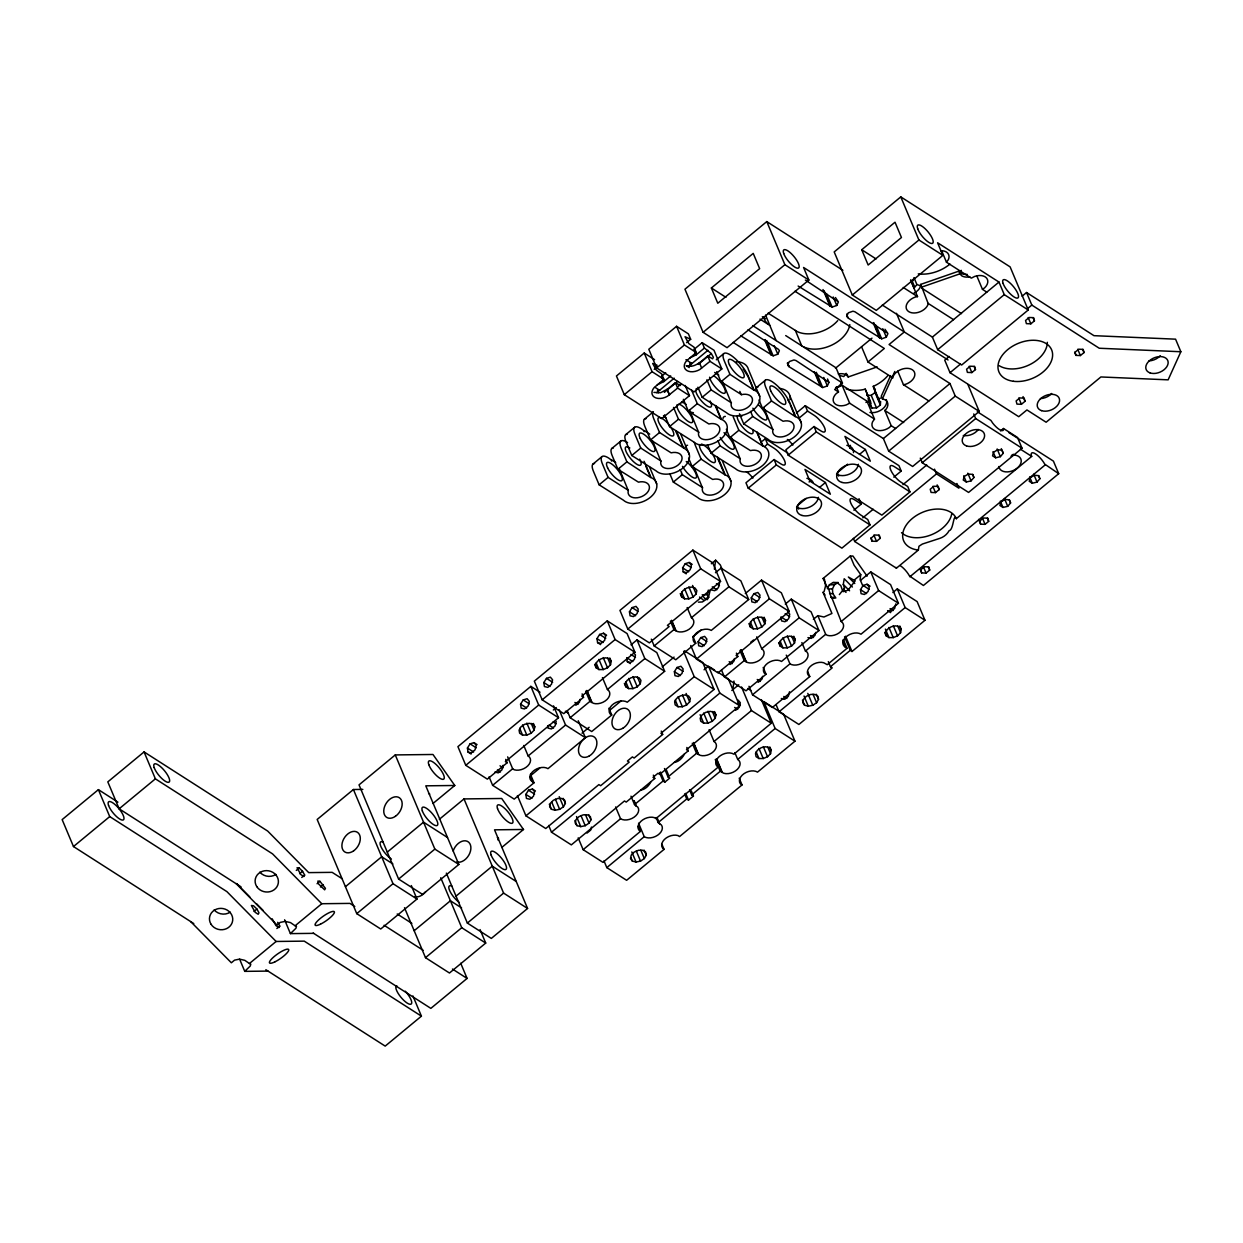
<?xml version="1.0" encoding="UTF-8"?>
<svg xmlns="http://www.w3.org/2000/svg" width="1243" height="1243" viewBox="0 0 1243 1243"><rect width="100%" height="100%" fill="white"/><g stroke="black" fill="none" stroke-linecap="round" stroke-linejoin="round"><path stroke-width="1.5" d="M920.286 458.123L922.228 462.753L968.577 492.43L1022.041 448.241L1017.52 437.474L1003.505 428.493L1003.474 430.031A11.171 3.48 50.4 0 1 992.737 423.148L990.935 420.445L977.247 411.682M840.377 386.122L840.936 382.751M846.172 388.919A30.64 20.261 -22.8 0 0 863.201 389.649L865.206 389.106L870.488 401.675L870.1 405.249L871.949 407.999L876.517 407.922L880.355 405.078L875.072 392.493L875.305 389.028M880.355 405.078L880.603 401.598L879.112 400.976L873.829 388.406L873.285 386.293L875.212 385.47A30.64 20.261 -22.8 0 0 887.953 375.479M714.383 569.154L715.642 560.205L720.318 564.943L722.245 569.512M733.013 688.218L734.007 681.055M852.403 587.038L844.215 578.756L843.282 584.428L844.479 588.125L843.127 591.652L848.052 590.176L855.2 580.854L848.363 577.001L854.796 583.526M827.418 588.498L829.392 584.816L833.012 582.547L838.233 582.485L834.473 584.769L832.437 588.887L828.009 588.949L823.099 578.477L850.243 556.041L854.081 565.161L860.762 574.67L860.094 579.471L862.828 585.966M967.163 274.361A11.684 7.722 -22.8 0 1 960.528 273.056L958.835 271.145L920.768 284.367L920.255 287.055A11.684 7.722 -22.8 0 1 913.947 293.162M914.102 277.64L912.548 281.058L911.103 281.338L917.52 296.611L915.345 297.03A11.684 7.722 -22.8 0 0 908.742 311.636A11.684 7.722 -22.8 0 0 927.806 305.017L928.117 303.385L920.768 284.367M534.816 726.844L533.014 724.281L529.285 723.317L524.795 724.249L520.988 726.782L519.077 730.138L519.636 733.215L522.526 735.064L526.799 735.079L531.118 733.277L534.102 730.2L534.816 726.844L533.387 723.457M594.62 664.337L596.05 667.724L598.94 669.573L603.212 669.589L607.532 667.771L610.515 664.71L611.214 661.354L609.8 657.967M640.254 683.743L640.953 680.387L639.151 677.823L635.422 676.86L630.947 677.792L627.14 680.325L625.213 683.681L625.788 686.757L628.663 688.606L632.951 688.622L637.271 686.82L640.254 683.743L637.395 676.953M696.142 593.952L696.841 590.596L695.039 588.032L691.31 587.053L686.835 587.986L683.029 590.534L681.102 593.874L681.677 596.966L684.551 598.815L688.84 598.831L693.143 597.013L696.142 593.952L692.569 585.453M689.647 701.875L690.362 698.519L688.56 695.956L684.831 694.977L680.341 695.925L676.534 698.457L674.623 701.813L675.182 704.89L678.072 706.739L682.345 706.754L686.664 704.952L689.647 701.875L686.105 693.454M715.937 714.896L714.135 712.332L710.406 711.353L705.915 712.286L702.109 714.834L700.197 718.19L700.757 721.266L703.647 723.115L707.92 723.131L712.239 721.313L715.222 718.252L715.937 714.896L714.523 711.54M748.908 623.582L750.337 626.969L753.211 628.818L757.484 628.834L761.804 627.016L764.787 623.955L765.502 620.599L764.072 617.212M771.235 750.306L769.448 747.742L765.704 746.763L761.229 747.696L757.422 750.244L755.495 753.6L756.07 756.676L758.945 758.525L763.233 758.541L767.553 756.723L770.536 753.662L771.235 750.306L769.821 746.95M778.631 642.615L780.06 646.003L782.95 647.852L787.223 647.867L791.542 646.065L794.526 642.988L795.225 639.632L793.811 636.245M884.659 632.361L886.088 635.748L888.963 637.597L893.251 637.612L897.57 635.81L900.553 632.734L901.253 629.378L899.823 625.99M710.173 590.254L709.007 595.226L706.195 599.437L702.373 601.954L698.426 602.171M503.058 765.3L501.923 769.852L498.288 772.851L494.9 772.043M556.211 721.375L555.062 725.928L551.441 728.942L548.039 728.118L547.681 725.694M580.186 699.25L579.44 702.279L575.804 705.278M591.435 827.046L590.689 830.075L587.053 833.074M719.495 583.153L718.361 587.706L714.725 590.705L711.338 589.897M734.473 658.495L733.712 661.525L730.076 664.523M762.565 676.301L761.819 679.331L758.183 682.329M789.491 691.761L788.342 696.313L784.721 699.312L781.319 698.504M815.719 632.376L814.957 635.406L811.322 638.405L807.934 637.597M895.783 603.912L894.649 608.464L891.013 611.478L887.626 610.67L890.672 612.613M824.093 591.606L825.585 585.795L824.435 579.191L823.099 578.477M920.504 285.75L916.899 284.554L914.102 288.019L910.808 280.172M844.479 588.125L839.351 594.605M765.206 339.588L771.623 354.861L773.146 355.824L777.792 354.208L779.408 350.65L778.367 349.283L747.991 329.83M824.187 290.846L830.604 306.104L832.126 307.083L836.772 305.467L838.388 301.909L835.436 297.543M815.47 373.009L821.172 386.573L822.695 387.552L827.341 385.936L828.957 382.378L827.527 378.991M873.736 322.574L880.153 337.832L881.675 338.811L886.321 337.195L887.937 333.637L884.985 329.271M890.594 375.619L881.271 396.191L882.406 398.879L885.249 399.858A11.684 7.722 -22.8 0 1 886.181 409.133L884.814 410.454L891.231 425.712L895.566 428.493M882.406 398.879L894.82 371.455M1022.088 296.207L1026.547 292.509L1093.964 335.672L1175.567 339.168L1180.85 351.738L1168.125 379.845L1100.894 376.955L1046.124 422.232L1026.936 409.941L1018.747 416.7L950.025 372.698L944.727 360.128L949.201 356.446M611.509 461.029L611.634 459.957L615.705 462.567M644.169 431.694L644.278 430.637L649.716 434.118M681.91 402.841L682.034 401.784L686.105 404.395M708.292 590.099L707.391 594.791L709.131 597.261M304.644 875.056L303.867 876.517L300.822 874.575L297.061 867.754L299.19 868.034L302.562 871.281L304.644 875.056L301.754 877.449M277.686 922.322L279.768 926.097L278.991 927.558L275.93 925.615L272.186 918.81M619.185 468.487L628.274 490.581A11.171 7.38 -22.8 0 0 637.426 497.759A11.171 7.38 -22.8 0 0 649.421 487.846A11.171 7.38 -22.8 0 0 638.467 482.16L617.926 469.279L612.255 455.808A19.484 6.06 50.4 0 1 613.343 447.977M652.544 440.845L660.919 461.262A11.171 7.38 -22.8 0 0 670.07 468.44A11.171 7.38 -22.8 0 0 682.065 458.527A11.171 7.38 -22.8 0 0 671.127 452.825L650.571 439.944L644.899 426.473A19.484 6.06 50.4 0 1 646.003 418.658M689.585 410.314L698.675 432.409A11.171 7.38 -22.8 0 0 707.826 439.587A11.171 7.38 -22.8 0 0 719.821 429.674A11.171 7.38 -22.8 0 0 708.867 423.972L688.311 411.091L683.37 399.314M722.23 380.979L731.319 403.074A11.171 7.38 -22.8 0 0 740.471 410.252A11.171 7.38 -22.8 0 0 752.466 400.339A11.171 7.38 -22.8 0 0 741.527 394.652L720.971 381.772L716.714 371.673M694.107 467.461L702.481 487.862A11.171 7.38 -22.8 0 0 711.633 495.04A11.171 7.38 -22.8 0 0 723.628 485.127A11.171 7.38 -22.8 0 0 712.69 479.441L692.133 466.56L688.591 458.139M731.148 436.914L740.238 459.009A11.171 7.38 -22.8 0 0 749.389 466.187A11.171 7.38 -22.8 0 0 761.384 456.274A11.171 7.38 -22.8 0 0 750.43 450.587L729.874 437.707L726.347 429.286M763.792 407.595L772.882 429.69A11.171 7.38 -22.8 0 0 782.033 436.868A11.171 7.38 -22.8 0 0 794.028 426.955A11.171 7.38 -22.8 0 0 783.074 421.253L762.534 408.372L758.991 399.966M563.452 806.769L565.379 803.429L564.804 800.337L561.929 798.488L557.641 798.472L553.337 800.29L550.338 803.351L549.639 806.707L551.441 809.271L555.17 810.25L559.645 809.317L563.452 806.769L559.21 796.67M589.027 823.146L590.953 819.805L590.394 816.713L587.504 814.864L583.231 814.849L578.912 816.667L575.929 819.727L575.214 823.084L577.016 825.647L580.745 826.626L585.22 825.694L589.027 823.146L585.5 814.724M644.34 858.556L646.267 855.215L645.692 852.123L642.817 850.274L638.529 850.259L634.21 852.076L631.226 855.137L630.527 858.493L632.33 861.057L636.059 862.036L640.533 861.104L644.34 858.556L640.798 850.134M816.604 702.715L818.515 699.374L817.956 696.282L815.066 694.449L810.793 694.417L806.474 696.235L803.491 699.312L802.776 702.652L804.578 705.232L808.307 706.195L812.798 705.263L816.604 702.715L813.031 694.231M471.113 754.035L468.021 752.062L467.43 748.037L470.072 743.858L473.971 742.63L477.063 744.604M520.568 704.128L523.225 699.933L527.125 698.706L529.332 701.394L528.197 705.946L524.562 708.945L521.174 708.137L520.568 704.128L526.675 708.028M543.844 682.547L546.485 678.352L550.385 677.14L552.591 679.812L551.457 684.365L547.821 687.379L544.434 686.556L543.844 682.547L550.012 686.493M600.633 644.589L597.588 642.647L596.982 638.622L599.639 634.443L603.539 633.215L606.584 635.173M629.455 611.789L632.112 607.594L635.996 606.382L638.218 609.054L637.084 613.607L633.448 616.606L630.061 615.798L629.455 611.789L635.624 615.736M532.392 789.01L534.614 791.682L533.465 796.235L529.844 799.233L526.442 798.426L525.851 794.417L528.493 790.222L532.392 789.01L535.438 790.968M686.245 573.831L683.199 571.873L682.609 567.865L685.25 563.685L689.15 562.457L692.196 564.415M674.39 671.671L677.031 667.475L680.931 666.264L683.137 668.936L682.003 673.488L678.367 676.487L674.98 675.679L674.39 671.671L680.48 675.571M698.115 641.792L700.757 637.597L704.657 636.385L706.879 639.057L705.744 643.61L702.109 646.609L698.706 645.801L698.115 641.792L704.284 645.739M751.269 597.867L753.911 593.688L757.81 592.46L760.017 595.133L758.883 599.685L755.247 602.7L751.86 601.892L751.269 597.867L757.36 601.783M867.039 584.257L869.245 586.929L868.111 591.482L864.475 594.48L861.088 593.672L860.482 589.664L863.139 585.469L867.039 584.257L870.084 586.214M976.765 275.791L982.467 289.355L984.689 287.786A11.684 7.722 -22.8 0 0 986.507 277.981A11.684 7.722 -22.8 0 0 974.683 276.428L971.342 278.137L946.467 262.211L948.378 259.585A11.684 7.722 -22.8 0 0 940.578 250.698M865.983 402.514L866.961 401.163L842.101 385.237L838.745 386.946A11.684 7.722 -22.8 0 1 835.622 387.707M866.961 401.163L874.513 419.109L872.602 421.75A11.684 7.722 -22.8 0 0 876.237 430.078A11.684 7.722 -22.8 0 0 889.366 427.514L891.231 425.712M971.063 480.87L973.922 477.514L972.756 474.453L968.421 473.987L964.211 476.489L963.263 480.047L966.324 482.004L971.063 480.87L967.831 473.179M1000.366 456.663L1003.225 453.291L1002.044 450.23L997.725 449.78L993.499 452.266L992.567 455.824L995.627 457.781L1000.366 456.663L997.135 448.956M1007.716 506.321L1010.59 502.949L1009.409 499.888L1005.09 499.437L1000.864 501.923L999.931 505.497L1002.977 507.439L1007.716 506.321L1004.422 498.459M1037.019 482.098L1039.878 478.741L1038.713 475.681L1034.378 475.214L1030.167 477.716L1029.22 481.274L1032.28 483.232L1037.019 482.098L1033.725 474.236M846.188 373.288L843.748 376.567L839.755 375.448M959.705 272.124L961.259 270.337M842.878 270.321L766.776 221.596L684.955 289.215L703.087 332.316L727.062 347.667L808.867 280.048L803.584 267.478L948.067 359.988M117.914 802.155L98.399 789.647L62.15 819.603L73.477 846.545L193.784 923.58M341.918 878.599L332.161 872.353L308.715 872.617L267.665 831.054L144.064 751.922L107.815 781.878L119.142 808.805L241.018 886.834M711.369 287.988L753.227 253.386L759.644 268.659L717.786 303.245L711.369 287.988L725.943 297.326M654.579 359.662L644.231 353.028L616.45 375.992L624.297 394.668L661.711 418.611L689.492 395.662L685.204 385.47M686.571 342.648L690.673 339.261L688.404 333.87L676.58 326.303L648.799 349.252L656.646 367.928L694.06 391.887L721.826 368.922L713.979 350.246L702.155 342.68L693.967 349.438L696.235 354.83L704.408 348.056L711.307 353.556L713.389 357.331L712.612 358.807L707.733 355.964C701.798 360.719 694.884 368.518 686.276 365.675L689.275 367.586M73.477 846.545L109.726 816.589L226.894 891.619L276.117 941.464L304.255 941.137L421.424 1016.153L385.19 1046.109L265.862 969.711M119.142 808.805L155.391 778.848L272.559 853.879L321.782 903.723L349.92 903.397L354.799 906.52M654.238 369.373L656.957 367.12M624.297 394.668L652.078 371.704L663.917 379.286L654.082 387.661A11.171 7.38 -22.8 0 0 654.424 397.201A11.171 7.38 -22.8 0 0 667.475 396.237L677.653 388.08L689.492 395.662M656.646 367.928L684.427 344.979L696.251 352.546L686.431 360.921A11.171 7.38 -22.8 0 0 686.773 370.476A11.171 7.38 -22.8 0 0 699.825 369.513L710.002 361.356L721.826 368.922M703.087 332.316L784.892 264.697L808.867 280.048M665.72 372.791L661.618 376.163L663.886 381.554L670.707 375.914M663.886 381.554L657.283 384.817M656.661 392.695L674.219 378.167M688.56 366.328L707.935 350.308M667.04 389.354L669.48 394.839L667.04 389.354L660.608 392.71L653.942 392.4M667.211 389.463L675.4 382.689L680.263 385.532L681.04 384.071L678.119 386.48M1028.241 309.989L1010.124 266.888L900.787 196.891L834.193 251.925L852.31 295.026L876.284 310.377L942.878 255.343L937.595 242.773L998.984 282.068L1004.266 294.638L1028.241 309.989L961.647 365.022L937.673 349.671L932.39 337.102L882.312 305.048M664.337 392.368L677.497 381.508M698.146 364.432L711.307 353.556M625.617 434.739L634.598 427.312M644.418 419.202L653.398 411.79A19.484 6.06 50.4 0 0 653.88 419.062L659.551 432.533L685.281 449.003A18.956 12.539 -22.8 0 1 682.096 468.72A18.956 12.539 -22.8 0 1 656.04 470.833L631.77 455.482L626.115 442.011A19.484 6.06 50.4 0 1 627.202 434.195M716.31 359.786L723.799 353.602M592.973 464.074L601.938 456.647M611.758 448.537L620.739 441.11M769.712 325.34L759.986 319.109M861.725 249.734L895.022 222.217L901.455 237.506L868.158 265.023L861.725 249.734L876.066 258.917M631.77 455.482L640.751 448.07L661.027 461.06M650.571 439.944L659.551 432.533M697.913 387.21L702.171 397.309L711.151 389.882L731.428 402.872M720.971 381.772L729.952 374.345L753.631 389.945L747.975 376.474L743.205 368.985M594.542 463.515A19.484 6.06 50.4 0 0 593.455 471.346L599.126 484.817L608.091 477.39L628.383 490.379M617.926 469.279L626.892 461.852L650.586 477.452L645.63 465.659M664.57 414.851L669.511 426.629L678.492 419.217L698.784 432.207M688.311 411.091L697.292 403.68L720.987 419.264L715.331 405.793M837.735 320.647A28.573 18.894 -22.8 0 1 797.214 331.601L768.081 313.127M740.766 335.812L771.623 354.861M798.146 286.045L830.604 306.104M836.865 300.93L805.371 280.063M852.31 295.026L918.903 239.992L942.878 255.343M801.688 345.803L795.365 330.42M756.381 387.63L765.346 380.218M787.301 363.127L788.715 366.514L787.782 362.723M846.763 313.982L847.695 317.773L880.153 337.832M669.791 473.676L673.333 482.098L682.314 474.671L702.59 487.66M692.133 466.56L701.114 459.133L724.793 474.733L717.848 458.791M739.476 413.81L743.734 423.91L752.714 416.498L772.991 429.488M762.534 408.372L771.515 400.961L795.194 416.545L790.237 404.767M707.547 444.823L711.074 453.244L720.054 445.817L740.346 458.807M729.874 437.707L738.855 430.28L762.549 445.88L756.894 432.409M835.467 368.239L871.98 338.143M821.172 386.573L788.715 366.514M886.414 332.658L854.935 311.791L852.931 311.216L848.285 312.832L846.669 316.39L848.192 317.369M762.363 441.156L765.331 438.717L787.938 453.182M796.406 413.033L805.278 405.7L898.953 465.659L901.222 471.05L893.81 477.172M764.631 446.548L767.584 444.108L774.467 448.505A11.171 3.48 50.4 0 1 784.582 460.625A11.171 3.48 50.4 0 1 780.961 463.95L774.078 459.553L745.955 482.781L748.224 488.173L841.899 548.147L870.022 524.903L867.754 519.512L860.886 515.115A11.171 3.48 50.4 0 1 850.756 502.995A11.171 3.48 50.4 0 1 854.392 499.67L861.259 504.068L853.863 510.189M798.659 418.425L807.546 411.076L814.414 415.488A11.171 3.48 50.4 0 1 824.544 427.608A11.171 3.48 50.4 0 1 820.908 430.933L814.041 426.52L785.918 449.764L788.186 455.156L881.862 515.13L909.969 491.886L907.716 486.495L900.833 482.098A11.171 3.48 50.4 0 1 890.718 469.978A11.171 3.48 50.4 0 1 894.339 466.653L901.222 471.05M785.7 335.579L836.026 367.804L842.443 383.046L834.643 389.494L838.512 391.98L836.29 393.534A11.684 7.722 -22.8 0 0 834.473 403.338A11.684 7.722 -22.8 0 0 846.297 404.907L849.653 403.198L874.513 419.109M861.554 346.75L867.971 361.993L884.332 348.475L794.976 291.266M362.832 789.398L353.416 789.507L317.167 819.463L356.757 913.652L380.731 929.003L416.98 899.046L411.324 885.575M395.274 754.921L359.025 784.877L398.615 879.065L422.589 894.416L458.838 864.46L425.79 785.825L454.767 785.483L432.968 754.485L395.274 754.921L434.864 849.109L458.838 864.46M748.224 488.173L776.347 464.929L870.022 524.903M788.186 455.156L816.309 431.911L909.969 491.886M932.39 337.102L998.984 282.068M296.285 870.426L299.19 868.034M254.007 911.414L256.897 909.021L253.525 905.774L251.397 905.494L255.157 912.3L258.202 914.258L258.979 912.797L256.897 909.021M299.656 873.674L302.562 871.281M583.542 697.292L581.786 696.158L634.94 652.233L627.078 633.557L607.268 620.879L534.335 681.148L542.181 699.825L563.763 713.637L583.542 697.292L582.112 693.889M692.879 550.105L619.946 610.391L627.793 629.067L649.374 642.88L669.169 626.534L667.413 625.4L720.552 581.475L712.705 562.799L692.879 550.105L700.726 568.797L720.552 581.475M937.673 349.671L1004.266 294.638M540.006 692.227L530.854 686.369L457.921 746.639L465.768 765.315L487.349 779.128L507.128 762.782L505.715 759.38M317.074 883.742L319.964 881.334L325.433 888.357L324.656 889.833L318.565 883.975L317.851 881.069L319.964 881.334M542.181 699.825L615.114 639.555L634.94 652.233M627.793 629.067L700.726 568.797M465.768 765.315L538.701 705.045L558.527 717.739L505.373 761.648L507.128 762.782M711.338 563.763L715.642 560.205M320.445 886.989L323.351 884.581M276.863 928.505L279.768 926.097M950.025 372.698L960.435 364.09M1027.371 308.777L1031.83 305.079L1099.247 348.242L1180.85 351.738M433.015 803.46L454.767 785.483M715.471 572.712L721.018 568.129L740.844 580.823L748.69 599.499L711.276 630.419A10.736 7.101 -22.8 0 0 697.789 631.941A10.736 7.101 -22.8 0 0 694.184 642.211L695.769 643.221L675.757 659.769L654.175 645.956L651.316 639.166M806.21 498.427L797.322 505.761L798.736 509.102M819.525 487.411L825.445 482.517L830.355 494.201L809.892 481.103L804.982 469.419L825.445 482.517M847.648 464.183L837.285 472.744L838.683 476.085M859.488 454.394L865.408 449.5L870.318 461.169L849.855 448.07L844.945 436.402L865.408 449.5M631.009 644.853L636.991 639.912L656.817 652.591L664.663 671.282L627.249 702.202A10.736 7.101 -22.8 0 0 613.778 703.709A10.736 7.101 -22.8 0 0 610.173 713.995L611.742 715.005L591.73 731.552L570.149 717.739L567.305 710.949M553.321 710.002L556.258 707.578M883.385 438.561L949.978 383.528L955.261 396.097L979.235 411.449L912.642 466.482L888.667 451.131L883.385 438.561L733.199 342.415M190.661 921.576L231.353 962.781L234.554 960.14L239.511 959.13L244.824 960.342L249.439 963.511L276.117 941.464M236.325 883.835L277.018 925.041L280.203 922.399L285.175 921.389L290.489 922.601L295.104 925.771L321.782 903.723M345.43 886.71L381.679 856.769L392.866 863.932M387.288 852.123L423.537 822.167L447.511 837.518M239.666 959.27L244.747 971.358L250.263 966.013L250.791 964.164L249.439 963.511M284.6 919.789L290.411 933.617L295.927 928.272L296.456 926.423L295.104 925.771M971.84 372.589L975.46 369.591L974.636 366.421L970.208 366.219L966.588 369.218L967.411 372.387L971.84 372.589L969.198 366.297M1030.835 323.833L1034.44 320.849L1033.617 317.664L1029.188 317.478L1025.568 320.476L1026.392 323.646L1030.835 323.833L1028.194 317.555M439.354 819.292L464.012 798.923L501.706 798.488L523.505 829.485L501.752 847.462M888.667 451.131L955.261 396.097M654.175 645.956L673.955 629.595L677.528 631.553A10.736 7.101 -22.8 0 0 691.092 627.637A10.736 7.101 -22.8 0 0 691.45 617.724L687.161 607.532M570.149 717.739L589.943 701.378L593.501 703.336A10.736 7.101 -22.8 0 0 607.066 699.421A10.736 7.101 -22.8 0 0 607.423 689.508L602.435 677.621M691.45 617.724L728.864 586.805L748.69 599.499M607.423 689.508L644.853 658.588L664.663 671.282M489.074 776.828L492.632 785.312L512.66 768.764L514.229 769.79A10.736 7.101 -22.8 0 0 527.793 765.874A10.736 7.101 -22.8 0 0 528.151 755.962L523.754 745.474M528.151 755.962L565.581 725.042L585.391 737.721L547.977 768.656A10.736 7.101 -22.8 0 0 534.506 770.163A10.736 7.101 -22.8 0 0 530.901 780.449L532.47 781.459L530.108 776.549M356.757 913.652L393.006 883.695L416.98 899.046M398.615 879.065L434.864 849.109M692.848 636.882L701.332 629.875M745.303 593.533L761.539 580.124L781.365 592.802L789.212 611.478L736.074 655.403L737.829 656.537L718.034 672.883L696.453 659.07L690.751 645.49M530.839 775.461L539.695 768.143M582.019 733.168L589.151 727.279M609.8 710.219L621.22 700.772M662.255 666.854L674.063 657.096M530.435 774.28L534.008 782.779L514.214 799.125L492.632 785.312M922.228 462.753L975.693 418.565L1022.041 448.241M862.797 517.849L873.207 509.242M902.962 484.646L926.75 464.975M696.453 659.07L769.386 598.8L789.212 611.478M853.366 538.343L854.687 541.482L936.507 473.863L958.881 488.188L956.908 483.48M1021.404 404.301L1025.009 401.318L1024.201 398.148L1019.757 397.946L1016.137 400.945L1016.96 404.115L1021.404 404.301L1018.763 398.024M1080.385 355.56L1084.005 352.577L1083.181 349.392L1078.738 349.205L1075.117 352.189L1075.941 355.374L1080.385 355.56L1077.743 349.283M525.929 815.828L694.247 676.72L714.072 689.414L660.919 733.323L662.674 734.458L634.148 758.044L632.376 756.909L627.435 761.011L629.191 762.13L600.649 785.716L598.893 784.597L545.755 828.522L525.929 815.828L517.43 795.613M704.066 669.806L708.494 666.155L719.821 693.097L739.647 705.775L686.493 749.7L688.249 750.834L659.722 774.42L657.951 773.286L653.01 777.372L654.766 778.506L626.223 802.092L624.468 800.974L571.329 844.883L551.504 832.204L548.676 825.461M785.281 604.098L791.278 599.157L811.089 611.836L818.951 630.527L781.521 661.447A10.736 7.101 -22.8 0 0 768.05 662.954A10.736 7.101 -22.8 0 0 764.445 673.24L766.03 674.25L746.018 690.797L724.436 676.984L721.577 670.195M1000.522 430.948L1003.505 428.493M876.517 541.358L880.137 538.374L879.314 535.205L874.87 535.003L871.265 538.001L872.089 541.171L876.517 541.358L873.876 535.08M935.497 492.616L939.118 489.633L938.294 486.448L933.85 486.262L930.246 489.245L931.069 492.43L935.497 492.616L932.856 486.339M414.168 930.727L450.417 900.771L461.604 907.934M456.026 896.125L492.275 866.169L516.249 881.52M724.436 676.984L744.215 660.623L747.789 662.581A10.736 7.101 -22.8 0 0 761.353 658.666A10.736 7.101 -22.8 0 0 761.71 648.753L756.707 636.867M761.71 648.753L799.125 617.833L818.951 630.527M813.373 619.34L817.847 615.642L825.694 634.318L827.279 635.328A10.736 7.101 -22.8 0 0 840.843 631.428A10.736 7.101 -22.8 0 0 841.2 621.516L832.08 598.38L835.886 597.945M854.485 579.86L860.762 574.67M551.504 832.204L719.821 693.097M860.482 580.403L870.768 571.904L890.578 584.598L898.44 603.275L861.011 634.194A10.736 7.101 -22.8 0 0 847.54 635.717A10.736 7.101 -22.8 0 0 843.935 646.003L845.52 647.013L843.142 642.103M731.816 690.486L738.746 684.753M854.687 541.482L896.421 568.191L918.359 550.074L918.95 546.252L922.368 544.046L939.832 538.359A17.853 16.827 27.9 0 0 949.108 530.699C953.723 529.938 953.241 512.722 956.302 518.704L1031.706 456.399L1031.364 455.575A11.171 3.48 50.4 0 1 1035.528 453.866A11.171 3.48 50.4 0 1 1044.757 464.152L1058.71 473.692L923.425 585.484L909.488 575.96A11.171 3.48 50.4 0 0 900.258 565.658M425.494 957.669L461.743 927.713L485.718 943.064L449.469 973.02L425.494 957.669L404.503 907.716M467.352 923.067L503.601 893.111L527.576 908.462L491.327 938.418L467.352 923.067L446.361 873.13M748.97 686.291L752.528 694.79L789.958 663.855A10.736 7.101 -22.8 0 0 803.429 662.348A10.736 7.101 -22.8 0 0 807.033 652.062L805.448 651.052L801.875 642.569M805.448 651.052L825.694 634.318M841.2 621.516L878.615 590.58L898.44 603.275M735.576 710.328L739.212 707.314L740.346 702.761L738.14 700.089M909.829 576.783L1045.099 464.975M630.993 796.188L634.52 804.609L663.063 781.024L664.819 782.158L669.775 778.071L668.019 776.937L664.477 768.516M668.019 776.937L696.546 753.351L700.12 755.309A10.736 7.101 -22.8 0 0 713.684 751.394A10.736 7.101 -22.8 0 0 714.041 741.481L709.085 729.688M892.862 592.554L897.291 588.902L917.116 601.581L924.978 620.273L798.892 724.467L779.066 711.773L776.207 704.983M578.181 837.875L583.138 849.668L620.552 818.733A10.736 7.101 -22.8 0 0 634.039 817.226A10.736 7.101 -22.8 0 0 637.643 806.94L636.059 805.93L633.93 800.88M636.059 805.93L634.163 800.694M714.041 741.481L751.456 710.561L771.281 723.24L733.867 754.175A10.736 7.101 -22.8 0 0 720.381 755.682A10.736 7.101 -22.8 0 0 716.776 765.968L718.361 766.978L655.884 818.624L654.3 817.599A10.736 7.101 -22.8 0 0 640.735 821.514A10.736 7.101 -22.8 0 0 640.378 831.427L602.964 862.347L583.138 849.668M926.066 573.085L929.686 570.102L928.863 566.917L924.435 566.73L920.814 569.714L921.638 572.899L926.066 573.085L923.425 566.808M985.062 524.344L988.667 521.361L987.843 518.176L983.415 517.989L979.795 520.972L980.618 524.158L985.062 524.344L982.421 518.051M843.484 639.834L847.042 648.318L827.263 664.679L823.689 662.737A10.736 7.101 -22.8 0 0 810.125 666.636A10.736 7.101 -22.8 0 0 809.768 676.549L772.354 707.469L752.528 694.79M828.32 661.633L830.464 666.73L850.243 650.369L851.999 651.503L905.153 607.578L924.978 620.273M779.066 711.773L832.22 667.848L830.464 666.73M460.718 963.263L467.088 978.427L430.855 1008.368L313.158 933.027M656.071 817.506L658.2 822.555L686.742 798.969L688.498 800.104L693.439 796.017L691.326 790.968M689.57 789.833L691.683 794.883L720.225 771.297L723.799 773.255A10.736 7.101 -22.8 0 0 737.363 769.339A10.736 7.101 -22.8 0 0 737.721 759.426L734.877 752.699M603.974 860.871L606.817 867.614L644.231 836.679A10.736 7.101 -22.8 0 0 657.702 835.172A10.736 7.101 -22.8 0 0 661.307 824.886L659.722 823.876L657.609 818.826M659.722 823.876L658.2 822.555M737.721 759.426L775.135 728.507L794.961 741.185L757.531 772.121A10.736 7.101 -22.8 0 0 744.06 773.628A10.736 7.101 -22.8 0 0 740.455 783.913L742.04 784.923L679.548 836.57L677.963 835.56A10.736 7.101 -22.8 0 0 664.415 839.46A10.736 7.101 -22.8 0 0 664.057 849.373L626.627 880.293L606.817 867.614M866.666 395.429L871.234 395.352L875.072 392.493M879.112 400.976L878.568 398.863L880.495 398.04M689.632 358.077L696.235 354.83M921.886 287.055L959.953 273.833L961.662 275.76A11.684 7.722 -22.8 0 0 969.835 276.832M838.31 373.957A11.684 7.722 -22.8 0 1 846.499 375.044L848.192 376.971L877.185 366.903M868.484 402.219L870.488 401.675M897.757 371.144L903.459 384.724L905.634 384.289A11.684 7.722 -22.8 0 0 912.253 369.699A11.684 7.722 -22.8 0 0 893.173 376.318L892.878 377.934L867.971 361.993M850.243 556.041L852.931 556.009L867.101 576.162M829.392 584.816L834.473 584.769M702.155 594.838L707.391 594.791M829.578 593.595L832.794 593.564L835.405 597.293L831.147 597.339L829.019 590.099M703.025 596.081L704.781 598.567L708.261 598.536M523.505 829.485L494.528 829.827L527.576 908.462M290.411 933.617L313.671 933.353M244.747 971.358L268.006 971.094M918.359 550.074L918.002 550.059A28.573 18.894 -22.8 0 1 912.378 518.424A28.573 18.894 -22.8 0 1 956.24 518.455L956.302 518.704M833.043 582.547L837.316 582.843L840.796 585.624L842.319 589.928M683.199 571.873L686.587 572.697L690.222 569.682L691.357 565.13L689.15 562.457M597.588 642.647L600.975 643.454L604.611 640.44L605.745 635.888L603.539 633.215M632.811 661.571L626.721 657.671L627.311 661.68L630.714 662.488L634.334 659.489L635.484 654.937L633.262 652.249M468.021 752.062L471.423 752.87L475.044 749.855L476.193 745.303L473.971 742.63M831.147 597.339L832.313 598.194M704.781 598.567L707.485 599.639M753.631 389.945L755.682 390.83A18.956 12.539 -22.8 0 1 752.481 410.547A18.956 12.539 -22.8 0 1 726.44 412.66L702.171 397.309M795.194 416.545L797.245 417.43A18.956 12.539 -22.8 0 1 794.044 437.148A18.956 12.539 -22.8 0 1 768.003 439.261L743.734 423.91M720.987 419.264L723.038 420.15A18.956 12.539 -22.8 0 1 719.837 439.867A18.956 12.539 -22.8 0 1 693.796 441.98L669.511 426.629M762.549 445.88L764.6 446.765A18.956 12.539 -22.8 0 1 761.4 466.482A18.956 12.539 -22.8 0 1 735.359 468.595L711.074 453.244M724.793 474.733L726.844 475.618A18.956 12.539 -22.8 0 1 723.644 495.336A18.956 12.539 -22.8 0 1 697.603 497.449L673.333 482.098M650.586 477.452L652.637 478.337A18.956 12.539 -22.8 0 1 649.436 498.055A18.956 12.539 -22.8 0 1 623.396 500.168L599.126 484.817M982.467 289.355L986.802 292.136M921.7 288.127L961.507 313.624M903.241 287.459L917.52 296.611M928.117 303.385L953.505 319.653M949.978 383.528L889.071 344.529L904.298 331.959L896.452 313.298M1008.663 432.455L1053.427 461.122L1058.71 473.692M1020.41 449.174L1031.706 456.399M903.459 384.724L928.863 400.976M762.332 316.701L765.533 318.752M752.683 325.588L842.443 383.046M884.814 410.454L903.677 422.542M828.957 382.378L795.955 360.532L793.951 359.957L789.305 361.573L787.689 365.147L789.212 366.11M690.673 339.261L685.033 336.744L688.777 343.55L693.998 347.17L696.251 352.546M714.678 372.449L718.749 375.06M701.642 368.006L699.389 362.614M685.95 359.678L691.947 363.515L689.818 363.251L690.549 366.157M657.159 365.24L652.684 363.469L656.444 370.274L661.649 373.894L663.917 379.286M655.108 387.381L659.598 390.255L657.485 389.976L658.2 392.881M863.139 585.469L869.23 589.384M860.482 589.664L866.589 593.564M890.066 608.604L893.127 610.562M817.847 615.642L823.969 617.01L831.94 613.467L822.975 592.134L825.041 595.071M845.287 647.199L847.042 648.318M753.911 593.688L760.017 597.588M785.172 613.7L789.74 616.621M787.099 620.816L780.992 616.916L781.598 620.925L784.986 621.733L788.621 618.734L789.756 614.182L787.549 611.494M810.42 635.561L813.512 637.535M685.25 563.685L691.357 567.585M716.434 583.635L719.479 585.593M682.609 567.865L688.7 571.78M712.27 586.851L716.838 589.788M699.545 597.028L703.305 599.965M700.757 637.597L706.925 641.559M757.236 679.47L760.296 681.413M783.774 696.453L786.819 698.411M729.175 661.68L732.251 663.653M632.112 607.594L638.265 611.54M747.758 688.498L750.803 690.455M684.442 650.757L702.746 662.472L714.072 689.414M710.017 667.134L714.601 670.055M717.646 672.012L728.32 678.849L739.647 705.775M737.285 703.258L740.346 705.216M677.031 667.475L683.137 671.375M734.644 707.453L737.689 709.411M599.639 634.443L605.729 638.343M630.885 654.455L635.468 657.376M596.982 638.622L603.088 642.538M627.311 661.68L630.372 663.622M546.485 678.352L552.653 682.314M574.903 702.435L577.979 704.408M565.347 711.245L568.393 713.187M691.683 794.883L693.439 796.017M523.225 699.933L529.316 703.833M553.151 721.872L556.196 723.83M548.971 725.089L553.539 728.025M634.52 804.609L636.292 805.744M532.253 781.645L534.008 782.779M470.072 743.858L476.24 747.804M500.028 765.812L503.104 767.801M467.43 748.037L473.599 751.999M497.386 770.007L500.463 771.981M528.493 790.222L534.599 794.137M525.851 794.417L531.942 798.317M397.216 913.993L411.853 923.363M384.087 925.274L423.148 950.289M452.452 969.043L467.088 978.427M644.449 431.057L641.419 428.804A19.484 6.06 50.4 0 0 635.08 434.599L640.751 448.07M611.805 460.392L608.759 458.123A19.484 6.06 50.4 0 0 602.435 463.919L608.091 477.39M910.497 280.219L911.632 281.182M843.282 584.428L849.59 590.813M843.391 589.772L846.017 592.414M236.558 883.54L249.812 896.949M256.431 903.645L263.05 910.358M901.253 629.378L899.466 626.814L895.721 625.835L891.247 626.783L887.44 629.315L885.513 632.671L886.088 635.748M795.225 639.632L793.438 637.069L789.709 636.09L785.219 637.038L781.412 639.57L779.485 642.926L780.06 646.003M765.502 620.599L763.699 618.035L759.97 617.056L755.495 617.989L751.689 620.537L749.762 623.893L750.337 626.969M611.214 661.354L609.427 658.79L605.698 657.811L601.208 658.759L597.401 661.292L595.475 664.648L596.05 667.724M787.596 399.391L789.538 403.074M675.633 430.948L682.531 446.439M1082.684 349.438L1084.005 352.577M1074.62 352.235L1075.941 355.374M1026.547 292.509L1031.83 305.079M1033.119 317.711L1034.44 320.849M1023.036 396.61L1025.009 401.318M958.835 271.145L959.953 273.833M1038.558 475.603L1039.878 478.741M941.666 250.791L946.467 262.211M1029.639 476.939L1032.28 483.232M974.139 366.452L975.46 369.591M900.787 196.891L918.903 239.992M1001.283 448.676L1003.225 453.291M967.909 384.507L979.235 411.449M993.033 451.629L995.627 457.781M973.751 413.95L975.693 418.565M1009.254 499.81L1010.59 502.949M914.258 278.277L916.899 284.554M911.849 280.265L914.506 286.543M1000.335 501.162L1002.977 507.439M972.632 474.438L973.922 477.514M987.346 518.207L988.667 521.361M963.729 475.836L966.324 482.004M978.629 519.434L980.618 524.158M882.763 328.711L886.321 337.195M875.973 325.231L881.675 338.811M873.254 322.962L879.671 338.236M934.518 469.155L936.507 473.863M937.129 484.91L939.118 489.633M873.285 386.293L878.568 398.863M833.198 296.984L836.772 305.467M871.234 395.352L876.517 407.922M826.424 293.519L832.126 307.083M822.99 289.541L830.122 306.508M871.048 403.789L865.206 389.106M867.987 398.568L871.949 407.999M928.366 566.963L929.686 570.102M847.058 374.283L848.192 376.971M920.317 569.76L921.638 572.899M842.101 385.237L849.653 403.198M836.368 386.884L838.512 391.98M766.776 221.596L784.892 264.697M823.783 377.452L827.341 385.936M816.278 372.294L822.695 387.552M814.274 371.719L819.976 385.283M896.079 567.383L896.421 568.191M878.817 535.236L880.137 538.374M897.291 588.902L905.153 607.578M858.991 498.692L861.259 504.068M870.768 538.033L872.089 541.171M805.278 405.7L807.546 411.076M814.041 426.52L816.309 431.911M897.695 625.944L900.553 632.734M765.548 315.054L776.114 340.582M870.768 571.904L878.615 590.58M893.282 625.617L897.57 635.81M774.218 345.725L777.792 354.208M888.963 627.435L893.251 637.612M766.729 340.566L773.146 355.824M789.958 396.051L801.284 422.993M764.725 339.992L771.142 355.249M885.404 629.113L888.963 637.597M795.489 416.312L789.818 402.841A19.484 6.06 50.4 0 0 772.167 381.694A19.484 6.06 50.4 0 0 765.843 387.49L771.515 400.961M759.722 396.377L748.395 369.435A18.956 12.539 -22.8 0 0 736.276 361.682M753.926 389.696L748.255 376.225A19.484 6.06 50.4 0 0 730.604 355.078A19.484 6.06 50.4 0 0 724.281 360.874L729.952 374.345M765.331 438.717L767.584 444.108M774.078 459.553L776.347 464.929M845.582 636.214L851.999 651.503M750.586 411.449L752.714 416.498M844.541 636.789L850.243 650.369M757.173 432.16L762.829 445.631M739.834 391.39L741.248 394.761M842.661 640.223L845.52 647.013M702.155 342.68L704.408 348.056M707.733 355.964L710.002 361.356M733.199 416.809L738.855 430.28M706.894 379.783L711.151 389.882M715.611 405.56L721.282 419.031M676.58 326.303L684.427 344.979M791.278 599.157L799.125 617.833M717.941 440.768L720.054 445.817M722.401 460.967L730.884 481.165M691.636 390.209L697.292 403.68M725.089 474.484L719.433 461.013A19.484 6.06 50.4 0 0 717.553 457.269M807.624 671.453L809.768 676.549M816.387 694.278L818.515 699.374M791.667 636.198L794.526 642.988M787.254 635.872L791.542 646.065M761.539 580.124L769.386 598.8M807.795 693.376L812.798 705.263M782.935 637.69L787.223 647.867M675.4 382.689L677.653 388.08M804.035 696.002L808.307 706.195M786.275 655.123L789.958 663.855M780.091 641.062L782.95 647.852M701.114 459.133L695.443 445.662A19.484 6.06 50.4 0 1 694.386 442.446M802.434 700.135L804.578 705.232M662.022 377.406L663.715 381.446M761.943 617.165L764.787 623.955M673.535 407.424L678.492 419.217M680.838 434.351L689.321 454.565M757.531 616.839L761.804 627.016M644.231 353.028L652.078 371.704M683.526 447.884L677.87 434.413A19.484 6.06 50.4 0 0 675.99 430.668M753.211 618.641L757.484 628.834M750.352 622.028L753.211 628.818M794.961 741.185L783.634 714.259L763.808 701.565L775.135 728.507M680.185 469.621L682.314 474.671M763.171 667.46L766.03 674.25M721.018 568.129L728.864 586.805M741.216 649.685L746.204 661.571M740.983 649.871L745.971 661.758M761.369 699.669L771.281 723.24M739.942 650.446L744.215 660.623M736.4 653.134L737.829 656.537M767.708 746.919L770.536 753.662M649.592 467.042L656.677 483.884M741.543 686.991L751.456 710.561M650.881 477.203L645.21 463.732A19.484 6.06 50.4 0 0 644.045 461.277M763.311 746.623L767.553 756.723M758.991 748.441L763.233 758.541M688.871 586.836L693.143 597.013M756.117 751.782L758.945 758.525M684.551 588.638L688.84 598.831M626.892 461.852L621.236 448.381A19.484 6.06 50.4 0 1 627.56 442.586M681.692 592.025L684.551 598.815M680.247 593.564L681.677 596.966M692.91 636.432L695.769 643.221M712.394 711.509L715.222 718.252M739.197 778.196L742.04 784.923M671.671 620.35L675.943 630.543M671.438 620.537L675.726 630.729M683.634 651.456L694.247 676.72M670.397 621.112L673.955 629.595M707.997 711.214L712.239 721.313M703.678 713.031L707.92 723.131M700.104 714.694L703.647 723.115M716.558 758.774L722.214 772.229M716.325 758.96L721.981 772.431M715.269 759.52L720.225 771.297M682.423 694.837L686.664 704.952M678.103 696.655L682.345 706.754M693.578 742.506L698.535 754.283M675.229 700.011L678.072 706.739M694.06 744.371L698.317 754.485M692.304 743.252L696.546 753.351M686.835 747.463L688.249 750.834M636.991 639.912L644.853 658.588M661.26 731.086L662.674 734.458M685.67 793.36L688.498 800.104M684.613 793.92L686.742 798.969M632.982 676.627L637.271 686.82M607.268 620.879L615.114 639.555M628.663 678.445L632.951 688.622M666.232 769.65L668.361 774.7M625.804 681.817L628.663 688.606M624.359 683.37L625.788 686.757M660.577 772.043L664.819 782.158M659.52 772.602L663.063 781.024M607.656 657.92L610.515 664.71M653.352 775.135L654.766 778.506M603.243 657.594L607.532 667.771M598.924 659.396L603.212 669.589M596.081 662.783L598.94 669.573M608.899 708.215L611.742 715.005M661.929 844.323L664.057 849.373M586.929 690.44L591.932 702.326M586.696 690.626L591.699 702.513M585.655 691.201L589.943 701.378M638.56 823.208L644.231 836.679M638.234 826.315L640.378 831.427M644.138 850.15L646.267 855.215M636.292 850.989L640.533 861.104M615.596 806.956L620.552 818.733M578.259 720.754L585.391 737.721M631.801 851.937L636.059 862.036M630.916 857.686L632.33 861.057M559.148 709.753L565.581 725.042M553.523 705.853L558.527 717.739M588.84 814.74L590.953 819.805M530.854 686.369L538.701 705.045M580.978 815.579L585.22 825.694M576.503 816.527L580.745 826.626M574.887 820.598L577.016 825.647M563.25 798.379L565.379 803.429M531.258 723.41L534.102 730.2M526.846 723.084L531.118 733.277M555.403 799.218L559.645 809.317M522.526 724.902L526.799 735.079M551.628 801.828L555.17 810.25M519.667 728.274L522.526 735.064M549.313 804.221L551.441 809.271M530.341 776.362L532.47 781.459M507.657 756.878L512.66 768.764M464.012 798.923L503.601 893.111M480.062 929.593L485.718 943.064M440.752 877.76L461.743 927.713M353.416 789.507L393.006 883.695M412.94 995.954L421.424 1016.153M144.064 751.922L155.391 778.848M98.399 789.647L109.726 816.589M832.437 588.887L832.794 593.564M275.93 874.404A11.684 10.69 7.9 0 1 259.834 872.166M230.266 912.129A11.684 10.69 7.9 0 1 214.169 909.907M405.265 991.184A11.684 3.636 50.4 0 1 411.402 1003.847A11.684 3.636 50.4 0 1 400.712 996.995A11.684 3.636 50.4 0 1 396.797 985.761M650.912 781.723A11.684 7.971 -57.4 0 1 640.844 790.051M684.396 754.05A11.684 7.971 -57.4 0 1 674.343 762.379M767.988 324.066A28.573 18.894 -22.8 0 1 763.715 317.385M886.306 399.64A11.684 7.722 -22.8 0 1 882.452 409.087A11.684 7.722 -22.8 0 1 869.96 412.458M849.792 324.594A28.573 18.894 -22.8 0 1 831.971 345.01A28.573 18.894 -22.8 0 1 803.631 346.89M1011.988 455.093A11.684 7.722 -22.8 0 1 1021.202 461.774A11.684 7.722 -22.8 0 1 1009.953 471.579A11.684 7.722 -22.8 0 1 998.906 466.498M951.75 513.903A28.573 18.894 -22.8 0 1 930.385 535.158A28.573 18.894 -22.8 0 1 901.501 532.657M1013.356 454.208A11.684 7.722 -22.8 0 1 1011.041 456.228M1051.687 393.487A11.684 7.722 -22.8 0 1 1040.422 398.615M1047.336 342.307A28.573 18.894 -22.8 0 1 1029.375 364.82A28.573 18.894 -22.8 0 1 999.077 365.613M1160.263 355.762A11.684 7.722 -22.8 0 1 1148.983 360.905M978.365 429.456A11.684 7.722 -22.8 0 1 963.278 435.485M459.118 902.34A11.684 3.636 50.4 0 1 449.671 890.656A11.684 3.636 50.4 0 1 451.924 886.119M425.712 891.619A11.684 7.971 -57.4 0 1 414.913 896.591M497.324 837.58A11.684 2.704 -35.1 0 1 497.868 839.895M453.167 851.004A11.684 7.971 -57.4 0 1 465.69 840.843A11.684 7.971 -57.4 0 1 469.745 853.288A11.684 7.971 -57.4 0 1 456.771 861.989M391.405 859.053A11.684 3.636 50.4 0 1 381.213 847.229A11.684 3.636 50.4 0 1 383.186 842.101M428.586 793.578A11.684 2.704 -35.1 0 1 429.69 794.168M949.963 264.091A30.64 20.261 -22.8 0 1 918.266 273.88M758.851 405.187A11.684 3.636 50.4 0 1 766.263 419.854A11.684 3.636 50.4 0 1 752.87 408.186M779.377 388.375A18.956 12.539 -22.8 0 1 790.035 399.593M755.635 389.199A19.484 6.06 50.4 0 1 757.95 387.086M724.016 432.657A11.684 3.636 50.4 0 1 733.619 444.73A11.684 3.636 50.4 0 1 730.589 448.583A11.684 3.636 50.4 0 1 720.225 437.505M722.991 418.534A19.484 6.06 50.4 0 1 725.306 416.405M752.699 429.923A11.684 3.636 50.4 0 1 745.365 430A11.684 3.636 50.4 0 1 737.565 415.659M739.15 415.24A11.684 3.636 50.4 0 1 741.791 416.405M787.347 439.463A11.171 3.48 50.4 0 1 792.894 445.072M850.43 445.351A12.989 8.592 -22.8 0 1 849.73 447.806M846.84 445.351A12.989 8.592 -22.8 0 1 853.49 452.638M858.4 464.307A12.989 8.592 -22.8 0 1 849.761 473.987A12.989 8.592 -22.8 0 1 836.508 474.111M678.787 404.161A11.684 3.636 50.4 0 1 691.9 417.741A11.684 3.636 50.4 0 1 685.561 419.435A11.684 3.636 50.4 0 1 677.202 404.596M693.423 412.692A11.171 7.38 -22.8 0 1 690.751 412.023M710.11 401.007A11.684 3.636 50.4 0 1 706.521 405.622A11.684 3.636 50.4 0 1 695.738 391.001M696.002 389.059A11.684 3.636 50.4 0 1 697.587 388.624M714.072 376.007A11.684 3.636 50.4 0 1 724.98 389.51A11.684 3.636 50.4 0 1 719.293 391.032A11.684 3.636 50.4 0 1 709.582 377.219M746.344 471.75A11.171 3.48 50.4 0 1 752.932 478.089M810.234 479.58A12.989 8.592 -22.8 0 1 809.131 482.035M806.893 478.369A12.989 8.592 -22.8 0 1 813 482.284M818.438 497.324A12.989 8.592 -22.8 0 1 809.815 507.004A12.989 8.592 -22.8 0 1 796.545 507.128M663.513 415.706A19.484 6.06 50.4 0 1 665.813 417.772M669.93 426.023A11.684 3.636 50.4 0 1 670.086 435.299A11.684 3.636 50.4 0 1 657.951 419.575A11.684 3.636 50.4 0 1 668.952 424.749M639.71 459.18A11.684 3.636 50.4 0 1 637.441 464.633A11.684 3.636 50.4 0 1 626.239 451.939A11.684 3.636 50.4 0 1 629.828 447.977M686.26 461.51A11.684 3.636 50.4 0 1 695.862 473.583A11.684 3.636 50.4 0 1 692.848 477.436A11.684 3.636 50.4 0 1 682.469 466.358M685.25 447.387A19.484 6.06 50.4 0 1 687.565 445.258M701.409 444.093A11.684 3.636 50.4 0 1 714.507 457.657A11.684 3.636 50.4 0 1 708.168 459.366A11.684 3.636 50.4 0 1 699.825 444.512M753.491 639.99A10.736 7.101 -22.8 0 1 750.881 642.025M154.194 767.63A11.684 3.636 50.4 0 0 167.743 782.313A11.684 3.636 50.4 0 0 163.19 769.231A11.684 3.636 50.4 0 0 154.194 767.63M256.742 886.585A11.684 10.69 7.9 0 0 276.94 886.772A11.684 10.69 7.9 0 0 266.592 870.628A11.684 10.69 7.9 0 0 256.742 886.585M320.492 924.155A11.684 2.704 -35.1 0 0 334.414 911.974A11.684 2.704 -35.1 0 0 319.358 919.245A11.684 2.704 -35.1 0 0 320.492 924.155M108.545 805.371A11.684 3.636 50.4 0 0 122.078 820.054A11.684 3.636 50.4 0 0 117.526 806.971A11.684 3.636 50.4 0 0 108.545 805.371M211.077 924.31A11.684 10.69 7.9 0 0 231.276 924.512A11.684 10.69 7.9 0 0 220.928 908.369A11.684 10.69 7.9 0 0 211.077 924.31M274.827 961.896A11.684 2.704 -35.1 0 0 288.749 949.714A11.684 2.704 -35.1 0 0 273.693 956.986A11.684 2.704 -35.1 0 0 274.827 961.896M589.229 756.008A11.684 7.971 -57.4 0 0 594.775 737.41A11.684 7.971 -57.4 0 0 579.052 746.484A11.684 7.971 -57.4 0 0 589.229 756.008M622.712 728.336A11.684 7.971 -57.4 0 0 628.259 709.737A11.684 7.971 -57.4 0 0 612.535 718.811A11.684 7.971 -57.4 0 0 622.712 728.336M783.712 253.479A11.684 3.636 50.4 0 0 797.245 268.162A11.684 3.636 50.4 0 0 792.708 255.079A11.684 3.636 50.4 0 0 783.712 253.479M1041.525 410.641A11.684 7.722 -22.8 0 0 1059.471 401.442A11.684 7.722 -22.8 0 0 1044.198 396.191A11.684 7.722 -22.8 0 0 1041.525 410.641M1150.086 372.916A11.684 7.722 -22.8 0 0 1168.047 363.733A11.684 7.722 -22.8 0 0 1152.774 358.466A11.684 7.722 -22.8 0 0 1150.086 372.916M1013.325 381.275A28.573 18.894 -22.8 0 0 1052.557 353.525A28.573 18.894 -22.8 0 0 1010 347.885A28.573 18.894 -22.8 0 0 1013.325 381.275M966.526 445.911A11.684 7.722 -22.8 0 0 984.487 436.728A11.684 7.722 -22.8 0 0 969.214 431.461A11.684 7.722 -22.8 0 0 966.526 445.911M497.542 808.649A11.684 3.636 50.4 0 0 511.091 823.332A11.684 3.636 50.4 0 0 506.538 810.25A11.684 3.636 50.4 0 0 497.542 808.649M491.094 854.951A11.684 3.636 50.4 0 0 504.627 869.634A11.684 3.636 50.4 0 0 500.074 856.551A11.684 3.636 50.4 0 0 491.094 854.951M353.587 850.88A11.684 7.971 -57.4 0 0 357.533 832.359A11.684 7.971 -57.4 0 0 342.182 843.08A11.684 7.971 -57.4 0 0 353.587 850.88M428.804 764.647A11.684 3.636 50.4 0 0 442.353 779.33A11.684 3.636 50.4 0 0 437.8 766.232A11.684 3.636 50.4 0 0 428.804 764.647M422.356 810.949A11.684 3.636 50.4 0 0 435.889 825.632A11.684 3.636 50.4 0 0 431.352 812.549A11.684 3.636 50.4 0 0 422.356 810.949M395.445 816.294A11.684 7.971 -57.4 0 0 399.391 797.757A11.684 7.971 -57.4 0 0 384.04 808.494A11.684 7.971 -57.4 0 0 395.445 816.294M1003.085 283.42A11.684 3.636 50.4 0 0 1016.619 298.102A11.684 3.636 50.4 0 0 1012.066 285.02A11.684 3.636 50.4 0 0 1003.085 283.42M917.722 228.774A11.684 3.636 50.4 0 0 931.256 243.457A11.684 3.636 50.4 0 0 926.719 230.359A11.684 3.636 50.4 0 0 917.722 228.774M771.033 391.421A11.684 3.636 50.4 0 0 784.815 404.41A11.684 3.636 50.4 0 0 777.652 389.649A11.684 3.636 50.4 0 0 771.033 391.421M841.962 482.439A12.989 8.592 -22.8 0 0 861.461 471.579A12.989 8.592 -22.8 0 0 843.826 466.545A12.989 8.592 -22.8 0 0 841.962 482.439M729.47 364.82A11.684 3.636 50.4 0 0 743.252 377.794A11.684 3.636 50.4 0 0 736.089 363.049A11.684 3.636 50.4 0 0 729.47 364.82M801.999 515.457A12.989 8.592 -22.8 0 0 821.499 504.596A12.989 8.592 -22.8 0 0 803.864 499.562A12.989 8.592 -22.8 0 0 801.999 515.457M640.269 438.53A11.684 3.636 50.4 0 0 654.051 451.52A11.684 3.636 50.4 0 0 646.904 436.759A11.684 3.636 50.4 0 0 640.269 438.53M607.625 467.865A11.684 3.636 50.4 0 0 621.407 480.839A11.684 3.636 50.4 0 0 614.244 466.094A11.684 3.636 50.4 0 0 607.625 467.865"/></g></svg>
